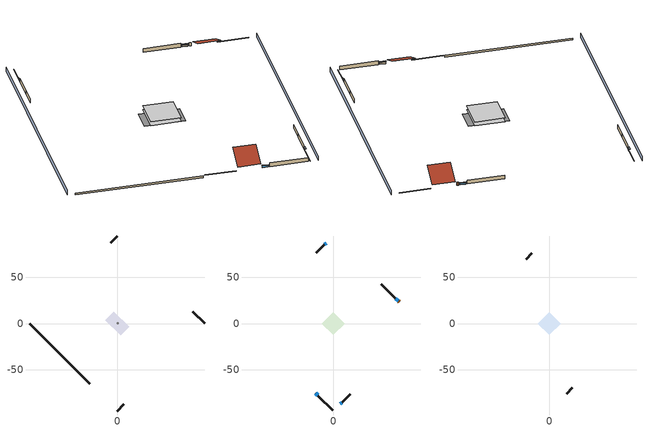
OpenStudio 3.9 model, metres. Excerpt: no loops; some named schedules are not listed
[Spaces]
crawlspace - vented 1
 floor foundation (Slab1 construction): -12.94,3.69 -3.69,12.94 12.94,-3.69 3.69,-12.94 z-0.91
 wall outside (RimJoist1 construction): -42.64,-52.4 -29.82,-65.23 z0.3:0.61
 wall outside (RimJoist2 construction): 0,95.05 -7.13,87.91 z0.3:0.61
 wall outside (RimJoist3 construction): 95.05,0 82.22,12.82 z0.3:0.61
 wall outside (RimJoist4 construction): 0,-95.05 7.13,-87.91 z0.3:0.61
 wall foundation (FoundationWall1 construction): -95.05,0 -43.3,-51.75 z-0.91:0.3
furnace airloop ret air space
 floor adiabatic (AdiabaticConst): 0,0 0,1 1,1 1,0 z0
 wall adiabatic (AdiabaticConst): 0,1 0,0 1,0 1,1 0,1 z0:1
 ceiling adiabatic (AdiabaticConst): 1,0 1,1 0,1 0,0 z1
conditioned space 1
 floor to crawlspace - vented 1 (Floor1 construction): -12.4,0 0,12.4 12.4,0 0,-12.4 z0.3
 wall outside (Wall1 construction): -16.29,-78.75 -0.66,-94.39 z0.3:2.74
 wall outside (Wall2 construction): -9.65,85.4 -18.34,76.71 z0.3:2.74
 wall outside (Wall3 construction): 67.39,27.65 52.3,42.75 z0.3:2.74
 wall outside (Wall4 construction): 9.65,-85.4 18.34,-76.71 z0.3:2.74
 wall outside (AdiabaticWallConstruction): -19.24,-75.81 -16.95,-78.1 / 70.34,24.71 68.05,27 z0.3:1.37; -7.79,87.26 -8.99,86.06 / 7.79,-87.26 8.99,-86.06 z0.3:1.43
 wall outside (AdiabaticWallConstruction 1): 71.64,23.41 70.99,24.06 z0.3:2.34
 window (WindowConstruction): -19.23,-75.81 -16.95,-78.1 z0.3:1.37
 window (WindowConstruction 1): -7.79,87.26 -8.99,86.06 z0.3:1.43
 window (WindowConstruction 2): 70.34,24.71 68.05,27 z0.3:1.37
 window (WindowConstruction 3): 7.79,-87.26 8.99,-86.06 z0.3:1.43
 door (Door): 71.64,23.41 70.99,24.05 z0.3:2.34
attic - vented 1
 floor to conditioned space 1 (Floor2 construction Reversed): -12.4,0 0,12.4 12.4,0 0,-12.4 z2.74
 wall outside (Wall5 construction): -18.99,76.06 -25.19,69.86 z0.3:2.74
 wall outside (Wall6 construction): 18.99,-76.06 25.19,-69.86 z0.3:2.74
 roof outside (Roof1 construction): -19.89,-75.16,2.74 -11.6,-66.86,8.61 -20.87,-57.59,8.61 -29.16,-65.89,2.74
 roof outside (Roof2 construction): 72.3,22.75,2.74 64,14.46,8.61 73.28,5.19,8.61 81.57,13.48,2.74
shading: 3.23,-98.28 98.28,-3.23 / -3.23,98.28 -98.28,3.23 z0:2.74; -16.73,-78.31 -19.45,-75.6 -19.88,-76.03 -17.17,-78.74 z1.68; -9.21,85.84 -7.58,87.47 -8.01,87.9 -9.64,86.27 z1.74; 67.84,27.21 70.55,24.5 70.98,24.93 68.27,27.64 z1.68; 9.21,-85.84 7.58,-87.47 8.01,-87.9 9.64,-86.27 z1.74
[Site]
Portland Intl Arpt_OR: Latitude {deg}=45.59; Longitude {deg}=-122.6; Time Zone {hr}=-8; Elevation {m}=33; Terrain=Suburbs; Keep Site Location Information=Yes
[Site:GroundTemperature:Shallow]
10.2558, 8.96328, 8.85977, 9.47314, 11.9355, 14.3863, 16.5111, 17.8571, 17.9714, 16.8767, 14.8061, 12.4304
[Site:WaterMainsTemperature]
Calculation Method=Schedule; Temperature Schedule=mains temperature schedule
[Building]
Building 1
[Material] Roughness=Rough
Name | Thickness {m} | Conductivity {W/m-K} | Density {kg/m3} | Specific Heat {J/kg-K} | Thermal Absorptance | Solar Absorptance | Visible Absorptance
slate or tile shingles | 0.01905 | 0.840978 | 1899.972 | 799.717 | 0.9 | 0.75 | 0.75
roof rigid ins | 0.00329814 | 0.029427 | 32.04 | 1214.23 | 0.9 | 0.7 | 0.7
osb sheathing 0.5 in. | 0.0127 | 0.115458 | 512.64 | 1214.23 | 0.9 | 0.6 | 0.6
composite shingle siding | 0.00635 | 0.162714 | 1121.4 | 1465.45 | 0.9 | 0.7 | 0.7
osb sheathing 0.5 in. 1 | 0.0127 | 0.115458 | 512.64 | 1214.23 | 0.9 | 0.7 | 0.7
wall stud and cavity | 0.1397 | 0.0909133 | 139.0536 | 1170.24 | 0.9 | 0.7 | 0.7
gypsum board | 0.0127 | 0.160291 | 801 | 837.4 | 0.9 | 0.6 | 0.6
wall stud and cavity 1 | 0.1397 | 0.348479 | 139.0536 | 1170.24 | 0.9 | 0.6 | 0.6
rim joist stud and cavity | 0.0508 | 0.144151 | 50.32683 | 1063.81 | 0.9 | 0.6 | 0.6
floor stud and cavity | 0.1397 | 0.0972396 | 92.3553 | 1139.71 | 0.9 | 0.7 | 0.7
floor rigid ins | 0.051816 | 0.029427 | 32.04 | 1214.23 | 0.9 | 0.7 | 0.7
osb sheathing 0.75 in. | 0.01905 | 0.115458 | 512.64 | 1214.23 | 0.9 | 0.7 | 0.7
floor covering | 0.0127 | 0.0433444 | 54.468 | 1339.84 | 0.9 | 0.6 | 0.6
ceiling loosefill ins | 0.169333 | 0.0480833 | 16.02 | 1046.75 | 0.9 | 0.7 | 0.7
ceiling stud and cavity | 0.1397 | 0.0824711 | 65.682 | 1177.47 | 0.9 | 0.7 | 0.7
concrete 8.0 in. | 0.2032 | 1.803125 | 2242.8 | 837.4 | 0.9 | 0.7 | 0.7
soil 0.5 in. | 0.0127 | 3.9813 | 1842.3 | 418.7 | 0.9 | 0.7 | 0.7
wood siding; wood siding 1 | 0.0254 | 0.102417 | 544.68 | 1172.36
wall rigid ins | 0.512978 | 0.029427 | 32.04 | 1214.23 | 0.9 | 0.7 | 0.7
wall stud and cavity 2 | 0.0889 | 0.380278 | 52.3479 | 1209.89 | 0.9 | 0.7 | 0.7
door material | 0.04445 | 0.0612267 | 512.64 | 1214.23 | 0.9 | 0.7 | 0.7
wall stud and cavity 3 | 0.0889 | 0.391764 | 83.0341 | 1211.67 | 0.9 | 0.7 | 0.7
furniture material conditioned space 1 | 0.1524 | 0.115458 | 640.8 | 1214.23 | 0.9 | 0.6 | 0.6
[Construction]
Roof1 construction; Roof2 construction: slate or tile shingles, roof rigid ins, osb sheathing 0.5 in.
Wall1 construction; Wall2 construction; Wall3 construction; Wall4 construction: composite shingle siding, osb sheathing 0.5 in. 1, wall stud and cavity, gypsum board
Wall5 construction; Wall6 construction: composite shingle siding, osb sheathing 0.5 in. 1, wall stud and cavity 1
RimJoist1 construction; RimJoist2 construction; RimJoist3 construction; RimJoist4 construction: composite shingle siding, rim joist stud and cavity
Floor1 construction: floor stud and cavity, floor rigid ins, osb sheathing 0.75 in., floor covering
Floor2 construction Reversed: gypsum board, ceiling stud and cavity, ceiling loosefill ins
FoundationWall1 construction: concrete 8.0 in.
Slab1 construction: soil 0.5 in.
WindowConstruction; WindowConstruction 1; WindowConstruction 2; WindowConstruction 3: WindowMaterial
AdiabaticWallConstruction: wood siding, wall rigid ins, wall stud and cavity 2, gypsum board
Door: door material
AdiabaticWallConstruction 1: wood siding 1, wall rigid ins, wall stud and cavity 2, gypsum board
PartitionWallConstruction: gypsum board, wall stud and cavity 3, gypsum board
furniture construction conditioned space 1: furniture material conditioned space 1
AdiabaticConst: Adiabatic
[WindowMaterial:SimpleGlazingSystem]
WindowMaterial: U-Factor {W/m2-K}=2.78222; Solar Heat Gain Coefficient=0.56
[Material:NoMass]
Adiabatic: Roughness=Rough; Thermal Resistance {m2-K/W}=176.1
[ThermalZone] Multiplier=1; Use Ideal Air Loads=No
Name | Volume {m3} | Thermostat
conditioned space | 749.83 | conditioned space temperature setpoint
attic - vented | 401.93
crawlspace - vented | 374.915
furnace airloop ret air zone | 1
[Sizing:Zone] Zone Cooling Design Supply Air Temperature Input Method=SupplyAirTemperature; Zone Cooling Design Supply Air Temperature {C}=14; Zone Cooling Design Supply Air Temperature Difference {deltaC}=11.11; Zone Heating Design Supply Air Temperature Input Method=SupplyAirTemperature; Zone Heating Design Supply Air Temperature {C}=40; Zone Heating Design Supply Air Temperature Difference {deltaC}=11.11; Zone Cooling Design Supply Air Humidity Ratio {kg-H2O/kg-air}=0.0085; Zone Heating Design Supply Air Humidity Ratio {kg-H2O/kg-air}=0.008; Cooling Design Air Flow Method=DesignDay; Heating Design Air Flow Method=DesignDay; Account for Dedicated Outdoor Air System=No; Dedicated Outdoor Air System Control Strategy=NeutralSupplyAir; Dedicated Outdoor Air Low Setpoint Temperature for Design {C}=autosize; Dedicated Outdoor Air High Setpoint Temperature for Design {C}=autosize; Zone Load Sizing Method=Sensible Load Only No Latent Load; Zone Latent Cooling Design Supply Air Humidity Ratio Input Method=HumidityRatioDifference; Zone Cooling Design Supply Air Humidity Ratio Difference {kgWater/kgDryAir}=0.005; Zone Latent Heating Design Supply Air Humidity Ratio Input Method=HumidityRatioDifference; Zone Humidification Design Supply Air Humidity Ratio Difference {kgWater/kgDryAir}=0.005; Sizing Option=Coincident
attic - vented; crawlspace - vented; furnace airloop ret air zone
[Space]
Name | Thermal Zone | Volume {m3}
conditioned space 1 | conditioned space | 749.83
attic - vented 1 | attic - vented | 401.93
crawlspace - vented 1 | crawlspace - vented | 374.915
furnace airloop ret air space | furnace airloop ret air zone
[ThermostatSetpoint:DualSetpoint]
conditioned space temperature setpoint: Heating Setpoint Temperature Schedule=heating setpoint; Cooling Setpoint Temperature Schedule=cooling setpoint; Temperature Difference Between Cutout And Setpoint {deltaC}=0
[Foundation:Kiva]
Foundation Kiva 1: Initial Indoor Air Temperature {C}=8.58325; Wall Height Above Grade {m}=0.3048; Wall Depth Below Slab {m}=0.2032
[Foundation:Kiva:Settings]
Soil Conductivity {W/m-K}=3.9813; Soil Density {kg/m3}=1842.3; Soil Specific Heat {J/kg-K}=418.7; Ground Solar Absorptivity=0.9; Ground Thermal Absorptivity=0.9; Ground Surface Roughness {m}=0.03; Far-Field Width {m}=40; Deep-Ground Boundary Condition=ZeroFlux; Deep-Ground Depth {m}=40; Minimum Cell Dimension {m}=0.2; Maximum Cell Growth Coefficient=3; Simulation Timestep=Timestep
[SurfaceProperty:ExposedFoundationPerimeter]
Slab1: Exposed Perimeter Calculation Method=TotalExposedPerimeter; Total Exposed Perimeter {m}=73.18248
[SurfaceProperty:IncidentSolarMultiplier] Incident Solar Multiplier=1; Incident Solar Multiplier Schedule=trans schedule winter=0.85 summer=0.7
Window1; Window2; Window3; Window4
[InternalMass:Definition] Design Level Calculation Method=SurfaceArea
Name | Construction | Surface Area {m2}
partition wall mass | PartitionWallConstruction | 307.509
furniture mass conditioned space 1 | furniture construction conditioned space 1 | 123.004
[InternalMass] Space or SpaceType=conditioned space 1; Multiplier=1
Name | Internal Mass Definition
partition wall mass | partition wall mass
furniture mass conditioned space 1 | furniture mass conditioned space 1
[EnergyManagementSystem:Sensor]
Name | Output Variable or Output Meter Index Key | Output Variable or Output Meter
water_heater_T_set | water heater setpoint | Schedule Value
out_pb_s |  | Site Outdoor Air Barometric Pressure
out_wt_s |  | Site Outdoor Air Humidity Ratio
site_vw_s |  | Site Wind Speed
cool_season | cooling season schedule | Schedule Value
furnace_airloop_AH_MFR_s | Node 6 | System Node Mass Flow Rate
furnace_airloop_AH_VFR_s | Node 6 | System Node Current Density Volume Flow Rate
furnace_airloop_AH_Tout_s | Node 6 | System Node Temperature
furnace_airloop_AH_Wout_s | Node 6 | System Node Humidity Ratio
furnace_airloop_RA_T_s | Node 9 | System Node Temperature
furnace_airloop_Ra_W_s | Node 9 | System Node Humidity Ratio
furnace_airloop_0_DZ_T_s | crawlspace - vented | Zone Air Temperature
furnace_airloop_0_DZ_W_s | crawlspace - vented | Zone Mean Air Humidity Ratio
natural_vent_s | natural vent schedule | Schedule Value
htg_sp_s | heating setpoint | Schedule Value
clg_sp_s | cooling setpoint | Schedule Value
mech_vent_range_fan_0_sch_s | mech vent range fan 0 schedule | Schedule Value
mech_vent_bath_fan_0_sch_s | mech vent bath fan 0 schedule | Schedule Value
clothes_dryer_exhaust_0_sch_s | clothes_dryer | Schedule Value
htg_load_cond |  | Heating:EnergyTransfer:Zone:CONDITIONED SPACE
clg_load_cond |  | Cooling:EnergyTransfer:Zone:CONDITIONED SPACE
htg_load_duct |  | Heating:EnergyTransfer:Zone:FURNACE AIRLOOP RET AIR ZONE
clg_load_duct |  | Cooling:EnergyTransfer:Zone:FURNACE AIRLOOP RET AIR ZONE
s_conv | Floor1 | Surface Inside Face Convection Heat Gain Energy
s_ig | Floor1 | Surface Inside Face Internal Gains Radiation Heat Gain Energy
s_sol | Floor1 | Surface Inside Face Solar Radiation Heat Gain Energy
s_lgt | Floor1 | Surface Inside Face Lights Radiation Heat Gain Energy
s_surf | Floor1 | Surface Inside Face Net Surface Thermal Radiation Heat Gain Energy
s_conv_1 | Floor2 | Surface Inside Face Convection Heat Gain Energy
s_ig_1 | Floor2 | Surface Inside Face Internal Gains Radiation Heat Gain Energy
s_sol_1 | Floor2 | Surface Inside Face Solar Radiation Heat Gain Energy
s_lgt_1 | Floor2 | Surface Inside Face Lights Radiation Heat Gain Energy
s_surf_1 | Floor2 | Surface Inside Face Net Surface Thermal Radiation Heat Gain Energy
ss_sol | Door1 | Surface Inside Face Solar Radiation Heat Gain Energy
ss_lgt | Door1 | Surface Inside Face Lights Radiation Heat Gain Energy
ss_conv | Door1 | Surface Inside Face Convection Heat Gain Energy
ss_ig | Door1 | Surface Inside Face Internal Gains Radiation Heat Gain Energy
ss_surf | Door1 | Surface Inside Face Net Surface Thermal Radiation Heat Gain Energy
ss_conv_1 | Window1 | Surface Inside Face Convection Heat Gain Energy
ss_ig_1 | Window1 | Surface Inside Face Internal Gains Radiation Heat Gain Energy
ss_surf_1 | Window1 | Surface Inside Face Net Surface Thermal Radiation Heat Gain Energy
ss_trans_in | Window1 | Surface Window Transmitted Solar Radiation Rate
ss_back_out | Window1 | Surface Window Shortwave from Zone Back Out Window Heat Transfer Rate
ss_trans_out | Window1 | Surface Inside Face Initial Transmitted Diffuse Transmitted Out Window Solar Radiation Rate
ss_conv_2 | Window2 | Surface Inside Face Convection Heat Gain Energy
ss_ig_2 | Window2 | Surface Inside Face Internal Gains Radiation Heat Gain Energy
ss_surf_2 | Window2 | Surface Inside Face Net Surface Thermal Radiation Heat Gain Energy
ss_trans_in_1 | Window2 | Surface Window Transmitted Solar Radiation Rate
ss_back_out_1 | Window2 | Surface Window Shortwave from Zone Back Out Window Heat Transfer Rate
ss_trans_out_1 | Window2 | Surface Inside Face Initial Transmitted Diffuse Transmitted Out Window Solar Radiation Rate
ss_conv_3 | Window3 | Surface Inside Face Convection Heat Gain Energy
ss_ig_3 | Window3 | Surface Inside Face Internal Gains Radiation Heat Gain Energy
ss_surf_3 | Window3 | Surface Inside Face Net Surface Thermal Radiation Heat Gain Energy
ss_trans_in_2 | Window3 | Surface Window Transmitted Solar Radiation Rate
ss_back_out_2 | Window3 | Surface Window Shortwave from Zone Back Out Window Heat Transfer Rate
ss_trans_out_2 | Window3 | Surface Inside Face Initial Transmitted Diffuse Transmitted Out Window Solar Radiation Rate
ss_conv_4 | Window4 | Surface Inside Face Convection Heat Gain Energy
ss_ig_4 | Window4 | Surface Inside Face Internal Gains Radiation Heat Gain Energy
ss_surf_4 | Window4 | Surface Inside Face Net Surface Thermal Radiation Heat Gain Energy
ss_trans_in_3 | Window4 | Surface Window Transmitted Solar Radiation Rate
ss_back_out_3 | Window4 | Surface Window Shortwave from Zone Back Out Window Heat Transfer Rate
ss_trans_out_3 | Window4 | Surface Inside Face Initial Transmitted Diffuse Transmitted Out Window Solar Radiation Rate
s_conv_2 | Wall1 | Surface Inside Face Convection Heat Gain Energy
s_ig_2 | Wall1 | Surface Inside Face Internal Gains Radiation Heat Gain Energy
s_sol_2 | Wall1 | Surface Inside Face Solar Radiation Heat Gain Energy
s_lgt_2 | Wall1 | Surface Inside Face Lights Radiation Heat Gain Energy
s_surf_2 | Wall1 | Surface Inside Face Net Surface Thermal Radiation Heat Gain Energy
s_conv_3 | Wall2 | Surface Inside Face Convection Heat Gain Energy
s_ig_3 | Wall2 | Surface Inside Face Internal Gains Radiation Heat Gain Energy
s_sol_3 | Wall2 | Surface Inside Face Solar Radiation Heat Gain Energy
s_lgt_3 | Wall2 | Surface Inside Face Lights Radiation Heat Gain Energy
s_surf_3 | Wall2 | Surface Inside Face Net Surface Thermal Radiation Heat Gain Energy
s_conv_4 | Wall3 | Surface Inside Face Convection Heat Gain Energy
s_ig_4 | Wall3 | Surface Inside Face Internal Gains Radiation Heat Gain Energy
s_sol_4 | Wall3 | Surface Inside Face Solar Radiation Heat Gain Energy
s_lgt_4 | Wall3 | Surface Inside Face Lights Radiation Heat Gain Energy
s_surf_4 | Wall3 | Surface Inside Face Net Surface Thermal Radiation Heat Gain Energy
s_conv_5 | Wall4 | Surface Inside Face Convection Heat Gain Energy
s_ig_5 | Wall4 | Surface Inside Face Internal Gains Radiation Heat Gain Energy
s_sol_5 | Wall4 | Surface Inside Face Solar Radiation Heat Gain Energy
s_lgt_5 | Wall4 | Surface Inside Face Lights Radiation Heat Gain Energy
s_surf_5 | Wall4 | Surface Inside Face Net Surface Thermal Radiation Heat Gain Energy
im_conv | furniture mass conditioned space 1 | Surface Inside Face Convection Heat Gain Energy
im_ig | furniture mass conditioned space 1 | Surface Inside Face Internal Gains Radiation Heat Gain Energy
im_sol | furniture mass conditioned space 1 | Surface Inside Face Solar Radiation Heat Gain Energy
im_lgt | furniture mass conditioned space 1 | Surface Inside Face Lights Radiation Heat Gain Energy
im_surf | furniture mass conditioned space 1 | Surface Inside Face Net Surface Thermal Radiation Heat Gain Energy
im_conv_1 | partition wall mass | Surface Inside Face Convection Heat Gain Energy
im_ig_1 | partition wall mass | Surface Inside Face Internal Gains Radiation Heat Gain Energy
im_sol_1 | partition wall mass | Surface Inside Face Solar Radiation Heat Gain Energy
im_lgt_1 | partition wall mass | Surface Inside Face Lights Radiation Heat Gain Energy
im_surf_1 | partition wall mass | Surface Inside Face Net Surface Thermal Radiation Heat Gain Energy
airflow_gain | infil flow | Infiltration Sensible Heat Gain Energy
airflow_loss | infil flow | Infiltration Sensible Heat Loss Energy
airflow_gain_1 | natural vent flow | Infiltration Sensible Heat Gain Energy
airflow_loss_1 | natural vent flow | Infiltration Sensible Heat Loss Energy
airflow_gain_2 | whole house fan flow | Infiltration Sensible Heat Gain Energy
airflow_loss_2 | whole house fan flow | Infiltration Sensible Heat Loss Energy
mv_conv | mech vent bath fan 0 | Electric Equipment Convective Heating Energy
mv_rad | mech vent bath fan 0 | Electric Equipment Radiant Heating Energy
mv_conv_1 | mech vent house fan | Electric Equipment Convective Heating Energy
mv_rad_1 | mech vent house fan | Electric Equipment Radiant Heating Energy
mv_conv_2 | mech vent house fan cfis | Electric Equipment Convective Heating Energy
mv_rad_2 | mech vent house fan cfis | Electric Equipment Radiant Heating Energy
mv_conv_3 | mech vent range fan 0 | Electric Equipment Convective Heating Energy
mv_rad_3 | mech vent range fan 0 | Electric Equipment Radiant Heating Energy
mv_conv_4 | mech vent house fan latent load | Other Equipment Convective Heating Energy
mv_rad_4 | mech vent house fan latent load | Other Equipment Radiant Heating Energy
mv_conv_5 | mech vent house fan sensible load | Other Equipment Convective Heating Energy
mv_rad_5 | mech vent house fan sensible load | Other Equipment Radiant Heating Energy
ducts_conv | furnace airloop_0 RetCondToRP | Other Equipment Convective Heating Energy
ducts_rad | furnace airloop_0 RetCondToRP | Other Equipment Radiant Heating Energy
ducts_conv_1 | furnace airloop_0 RetLatLkToRP | Other Equipment Convective Heating Energy
ducts_rad_1 | furnace airloop_0 RetLatLkToRP | Other Equipment Radiant Heating Energy
ducts_conv_2 | furnace airloop_0 RetSensLkToRP | Other Equipment Convective Heating Energy
ducts_rad_2 | furnace airloop_0 RetSensLkToRP | Other Equipment Radiant Heating Energy
ducts_conv_3 | furnace airloop_0 SupCondToLv | Other Equipment Convective Heating Energy
ducts_rad_3 | furnace airloop_0 SupCondToLv | Other Equipment Radiant Heating Energy
ducts_conv_4 | furnace airloop_0 SupLatLkToCond | Other Equipment Convective Heating Energy
ducts_rad_4 | furnace airloop_0 SupLatLkToCond | Other Equipment Radiant Heating Energy
ducts_conv_5 | furnace airloop_0 SupSensLkToCond | Other Equipment Convective Heating Energy
ducts_rad_5 | furnace airloop_0 SupSensLkToCond | Other Equipment Radiant Heating Energy
[ElectricEquipment:Definition] Design Level Calculation Method=EquipmentLevel
Name | Design Level {W} | Fraction Latent | Fraction Radiant | Fraction Lost
ceiling fan | 16.2162 | 0 | 0.558 | 0
clothes washer | 684.179 | 0.03 | 0.162 | 0.7
clothes dryer | 9679.23 | 0.015 | 0.081 | 0.85
dishwasher | 2796.12 | 0.3 | 0.18 | 0.4
fridge | 43.7215 | 0 | 0.6 | 0
freezer | 194.914 | 0 | 0.6 | 0
cooking range | 2834.72 | 0.08 | 0.432 | 0.2
misc tv | 1413.64 | 0 | 0.6 | 0
misc plug loads | 451.254 | 0.021 | 0.558 | 0.049
whole house fan; mech vent house fan | 0 | 0 | 0 | 1
mech vent house fan cfis | 0 | 0 | 0 | 0
mech vent range fan 0; mech vent bath fan 0 | 30 | 0 | 0 | 1
[ElectricEquipment] Space or SpaceType=conditioned space 1
Name | Electric Equipment Definition | Schedule
ceiling fan | ceiling fan | ceiling_fan
clothes washer | clothes washer | clothes_washer
clothes dryer | clothes dryer | clothes_dryer
dishwasher | dishwasher | dishwasher
fridge | fridge | fridge schedule
freezer | freezer | freezer schedule
cooking range | cooking range | cooking_range
misc tv | misc tv | plug_loads_tv
misc plug loads | misc plug loads | plug_loads_other
whole house fan | whole house fan | Always On Discrete
mech vent house fan | mech vent house fan | mech vent house fan schedule
mech vent house fan cfis | mech vent house fan cfis | mech vent house fan cfis schedule
mech vent range fan 0 | mech vent range fan 0 | mech vent range fan 0 schedule
mech vent bath fan 0 | mech vent bath fan 0 | mech vent bath fan 0 schedule
[OtherEquipment:Definition] Design Level Calculation Method=EquipmentLevel
Name | Design Level {W} | Fraction Latent | Fraction Radiant | Fraction Lost
water heater sens; furnace airloop_0 SupSensLkToCond; furnace airloop_0 SupCondToLv; furnace airloop_0 RetCondToRP; furnace airloop_0 RetSensLkToRP; furnace airloop_0 SupCondToDZ; furnace airloop_0 RetCondToDZ; furnace airloop_0 SupSensLkToDZ; mech vent house fan sensible load | 0 | 0 | 0 | 0
water heater lat; furnace airloop_0 SupLatLkToCond; furnace airloop_0 RetLatLkToRP; furnace airloop_0 SupLatLkToDZ; mech vent house fan latent load | 0 | 1 | 0 | 0
water heater energy adjustment1 | 0.01 | 0 | 0 | 1
clothes dryer 2 | 0 | 0.015 | 0.081 | 0.85
cooking range 2 | 0 | 0.08 | 0.432 | 0.2
general water use sensible | -61.6891 | 0 | 0.6 | 0
general water use latent | 62.594 | 1 | 0 | 0
[OtherEquipment]
Name | Other Equipment Definition | Space or SpaceType | Schedule | Fuel Type
water heater sens | water heater sens | conditioned space 1 | Always On Discrete
water heater lat | water heater lat | conditioned space 1 | Always On Discrete
water heater energy adjustment1 | water heater energy adjustment1 | conditioned space 1 | Always On Discrete | Electricity
clothes dryer 1 | clothes dryer 2 | conditioned space 1 | clothes_dryer | Electricity
cooking range 1 | cooking range 2 | conditioned space 1 | cooking_range | Electricity
general water use sensible | general water use sensible | conditioned space 1 | general water use schedule
general water use latent | general water use latent | conditioned space 1 | general water use schedule
furnace airloop_0 SupSensLkToCond | furnace airloop_0 SupSensLkToCond | conditioned space 1 | Always On Discrete
furnace airloop_0 SupLatLkToCond | furnace airloop_0 SupLatLkToCond | conditioned space 1 | Always On Discrete
furnace airloop_0 SupCondToLv | furnace airloop_0 SupCondToLv | conditioned space 1 | Always On Discrete
furnace airloop_0 RetCondToRP | furnace airloop_0 RetCondToRP | furnace airloop ret air space | Always On Discrete
furnace airloop_0 RetSensLkToRP | furnace airloop_0 RetSensLkToRP | furnace airloop ret air space | Always On Discrete
furnace airloop_0 RetLatLkToRP | furnace airloop_0 RetLatLkToRP | furnace airloop ret air space | Always On Discrete
furnace airloop_0 SupCondToDZ | furnace airloop_0 SupCondToDZ | crawlspace - vented 1 | Always On Discrete
furnace airloop_0 RetCondToDZ | furnace airloop_0 RetCondToDZ | crawlspace - vented 1 | Always On Discrete
furnace airloop_0 SupSensLkToDZ | furnace airloop_0 SupSensLkToDZ | crawlspace - vented 1 | Always On Discrete
furnace airloop_0 SupLatLkToDZ | furnace airloop_0 SupLatLkToDZ | crawlspace - vented 1 | Always On Discrete
mech vent house fan sensible load | mech vent house fan sensible load | conditioned space 1 | Always On Discrete
mech vent house fan latent load | mech vent house fan latent load | conditioned space 1 | Always On Discrete
[WaterUse:Equipment:Definition]
Name | Peak Flow Rate {m3/s}
clothes washer | 2.85357e-05
dishwasher | 1.7387e-05
[Lights:Definition]
interior lighting: Design Level Calculation Method=LightingLevel; Lighting Level {W}=2873.13; Fraction Radiant=0.6; Fraction Visible=0.2; Return Air Fraction=0
[Lights]
interior lighting: Lights Definition=interior lighting; Space or SpaceType=conditioned space 1; Schedule=lighting_interior; Fraction Replaceable=1
[Exterior:Lights:Definition]
exterior lighting: Design Level {W}=61.1014
[Exterior:Lights]
exterior lighting: Exterior Lights Definition=exterior lighting; Schedule=exterior lighting schedule
[People:Definition]
occupants: Number of People Calculation Method=People; Number of People {people}=3; Fraction Radiant=0.314171; Sensible Heat Fraction=0.56303; Carbon Dioxide Generation Rate {m3/s-W}=0; Enable ASHRAE 55 Comfort Warnings=No; Mean Radiant Temperature Calculation Type=EnclosureAveraged
[People]
occupants: People Definition=occupants; Space or SpaceType=conditioned space 1; Number of People Schedule=occupants; Activity Level Schedule=occupants activity schedule; Multiplier=1
[ZoneMixing] Schedule=Always On Continuous; Design Flow Rate Calculation Method=Flow/Zone; Design Flow Rate {m3/s}=0
Name | Zone or Space | Source Zone or Space
furnace airloop_0 ZoneMixDZToCond mix | conditioned space | crawlspace - vented
furnace airloop_0 ZoneMixCondToDZ mix | crawlspace - vented | conditioned space
whole house fan mix | attic - vented | conditioned space
[SpaceInfiltration:DesignFlowRate] Schedule=Always On Discrete
Name | Space or SpaceType | Design Flow Rate Calculation Method | Design Flow Rate {m3/s} | Air Changes per Hour {1/hr} | Constant Term Coefficient | Temperature Term Coefficient | Velocity Term Coefficient | Velocity Squared Term Coefficient
natural vent flow; whole house fan flow; infil flow | conditioned space 1 | Flow/Space | 0
infil crawlspace - vented 1 | crawlspace - vented 1 | AirChanges/Hour |  | 2.6013 | 1 | 0 | 0 | 0
crawlspace_vented 1 duct leakage imbalance infil flow | crawlspace - vented 1 | Flow/Space | 0
[SpaceInfiltration:EffectiveLeakageArea]
infil attic - vented 1: Space or SpaceType=attic - vented 1; Schedule=Always On Discrete; Effective Air Leakage Area {cm2}=10249.3; Stack Coefficient=0.00027267; Wind Coefficient=4.04025e-05
